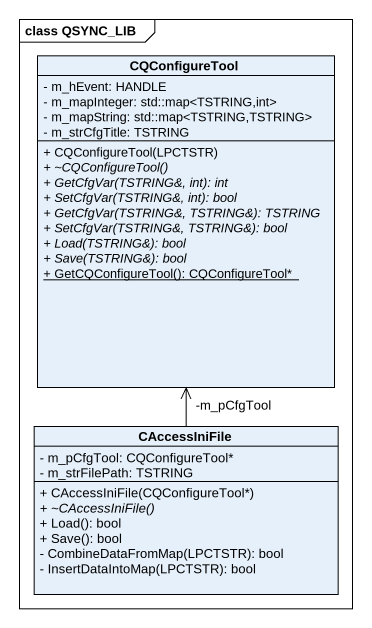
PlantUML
@startuml
mainframe class QSYNC_LIB
hide circle
hide empty members
skinparam classAttributeIconSize 0
class CQConfigureTool {
  - m_hEvent: HANDLE
  - m_mapInteger: std::map<TSTRING,int>
  - m_mapString: std::map<TSTRING,TSTRING>
  - m_strCfgTitle: TSTRING
  + CQConfigureTool(LPCTSTR)
  {abstract} + ~CQConfigureTool()
  {abstract} + GetCfgVar(TSTRING&, int): int
  {abstract} + SetCfgVar(TSTRING&, int): bool
  {abstract} + GetCfgVar(TSTRING&, TSTRING&): TSTRING
  {abstract} + SetCfgVar(TSTRING&, TSTRING&): bool
  {abstract} + Load(TSTRING&): bool
  {abstract} + Save(TSTRING&): bool
  {static} + GetCQConfigureTool(): CQConfigureTool*
}
class CAccessIniFile {
  - m_pCfgTool: CQConfigureTool*
  - m_strFilePath: TSTRING
  + CAccessIniFile(CQConfigureTool*)
  {abstract} + ~CAccessIniFile()
  + Load(): bool
  + Save(): bool
  - CombineDataFromMap(LPCTSTR): bool
  - InsertDataIntoMap(LPCTSTR): bool
}
CAccessIniFile -up-> "-m_pCfgTool" CQConfigureTool
@enduml
